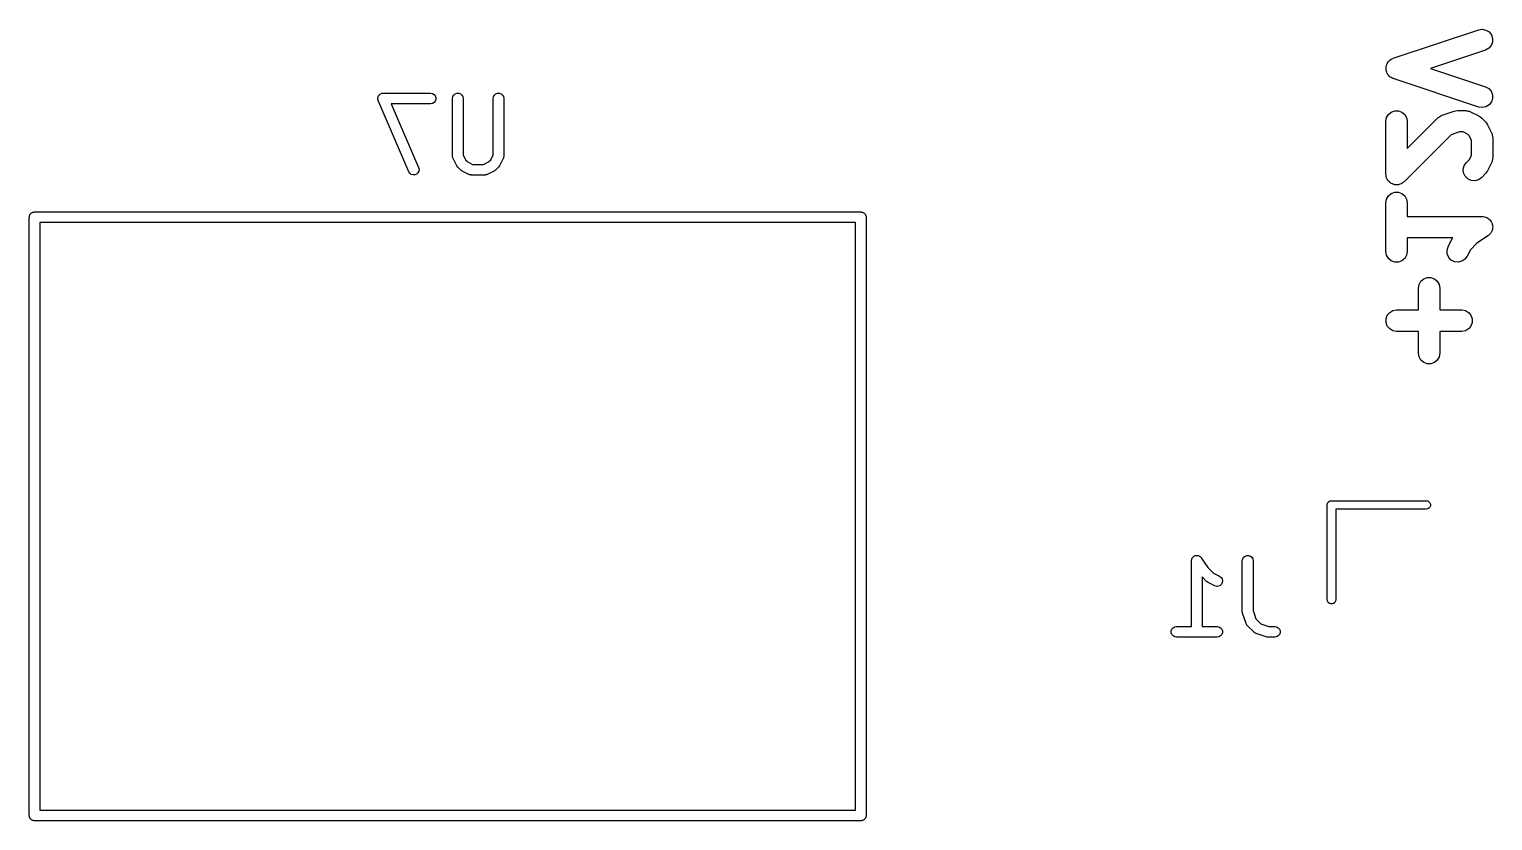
# Model space of a CAD drawing. Extents: x 70 to 226, y -104 to -44.
# Drawn here: x 109.92 to 130.47, y -104.38 to -93.26 of the extents above; entities that cross this region are included whole.
import ezdxf

# ---------------------------------------------------------------- set-up
doc = ezdxf.new("R2010")
doc.units = 0
doc.header["$MEASUREMENT"] = 0
doc.layers.add('BLACK', color=7, linetype='CONTINUOUS')

msp = doc.modelspace()

# ---------------------------------------------------------------- linework, layer by layer
at = {"layer": 'Black'}
for p, q in [((129.077, -93.6665), (130.277, -93.2665)), ((130.277, -93.2665), (130.328, -93.2588)), ((130.328, -93.2588), (130.379, -93.2693)), ((130.379, -93.2693), (130.424, -93.2966)), ((130.452, -93.4873), (130.417, -93.5263)), ((130.424, -93.2966), (130.456, -93.3374)), ((130.471, -93.4389), (130.452, -93.4873)), ((130.456, -93.3374), (130.473, -93.3868)), ((130.473, -93.3868), (130.471, -93.4389)), ((129.011, -93.7138), (129.025, -93.6966)), ((129.025, -93.6966), (129.028, -93.6944)), ((129.028, -93.6944), (129.031, -93.6913)), ((129.031, -93.6913), (129.05, -93.6808)), ((129.05, -93.6808), (129.069, -93.6693)), ((129.069, -93.6693), (129.073, -93.6685)), ((129.073, -93.6685), (129.077, -93.6665)), ((130.372, -93.5511), (129.598, -93.8088)), ((130.417, -93.5263), (130.372, -93.5511)), ((128.976, -93.7868), (128.977, -93.7829)), ((128.976, -93.8088), (128.976, -93.7868)), ((128.976, -93.8308), (128.976, -93.8088)), ((128.977, -93.8347), (128.976, -93.8308)), ((128.977, -93.7787), (128.985, -93.7582)), ((128.977, -93.7829), (128.977, -93.7787)), ((128.977, -93.8389), (128.977, -93.8347)), ((128.985, -93.8593), (128.977, -93.8389)), ((128.985, -93.7582), (128.992, -93.7374)), ((128.992, -93.8802), (128.985, -93.8593)), ((128.992, -93.7374), (128.995, -93.7341)), ((128.995, -93.8835), (128.992, -93.8802)), ((128.995, -93.7341), (128.996, -93.7303)), ((128.996, -93.8873), (128.995, -93.8835)), ((128.996, -93.7303), (129.011, -93.7138)), ((129.011, -93.9038), (128.996, -93.8873)), ((129.025, -93.921), (129.011, -93.9038)), ((129.598, -93.8088), (130.372, -94.0665)), ((129.028, -93.9232), (129.025, -93.921)), ((129.031, -93.9263), (129.028, -93.9232)), ((129.05, -93.9368), (129.031, -93.9263)), ((129.069, -93.9483), (129.05, -93.9368)), ((129.073, -93.9491), (129.069, -93.9483)), ((129.077, -93.9511), (129.073, -93.9491)), ((130.277, -94.3511), (129.077, -93.9511)), ((130.372, -94.0665), (130.417, -94.0913)), ((130.417, -94.0913), (130.452, -94.1303)), ((114.819, -94.2351), (114.82, -94.2265)), ((114.82, -94.2394), (114.819, -94.2351)), ((114.82, -94.2179), (114.822, -94.2136)), ((114.82, -94.2265), (114.82, -94.2179)), ((114.82, -94.2439), (114.82, -94.2394)), ((114.823, -94.252), (114.82, -94.2439)), ((114.822, -94.2136), (114.823, -94.2092)), ((114.823, -94.2092), (114.826, -94.2015)), ((114.825, -94.2604), (114.823, -94.252)), ((115.254, -95.2604), (114.825, -94.2604)), ((114.826, -94.2015), (114.829, -94.1934)), ((114.829, -94.1934), (114.832, -94.1899)), ((114.832, -94.1899), (114.834, -94.186)), ((114.834, -94.186), (114.841, -94.18)), ((114.841, -94.18), (114.846, -94.1734)), ((114.846, -94.1734), (114.85, -94.1712)), ((114.85, -94.1712), (114.853, -94.1681)), ((114.853, -94.1681), (114.861, -94.1647)), ((114.861, -94.1647), (114.869, -94.1604)), ((114.869, -94.1604), (114.873, -94.1596)), ((114.873, -94.1596), (114.877, -94.1579)), ((114.877, -94.1579), (114.886, -94.1574)), ((114.886, -94.1574), (114.894, -94.1559)), ((114.894, -94.1559), (115.561, -94.1559)), ((115.561, -94.3059), (115.008, -94.3059)), ((115.008, -94.3059), (115.392, -95.2013)), ((115.561, -94.1559), (115.587, -94.1604)), ((115.587, -94.3014), (115.561, -94.3059)), ((115.587, -94.1604), (115.609, -94.1734)), ((115.609, -94.2883), (115.587, -94.3014)), ((115.609, -94.1734), (115.626, -94.1934)), ((115.626, -94.2684), (115.609, -94.2883)), ((115.626, -94.1934), (115.635, -94.2179)), ((115.635, -94.2439), (115.626, -94.2684)), ((115.635, -94.2179), (115.635, -94.2439)), ((115.867, -94.2309), (115.871, -94.2052)), ((115.867, -95.0404), (115.867, -94.2309)), ((115.871, -94.2052), (115.885, -94.1827)), ((115.885, -94.1827), (115.904, -94.1659)), ((115.904, -94.1659), (115.929, -94.157)), ((115.929, -94.157), (115.955, -94.157)), ((115.955, -94.157), (115.979, -94.1659)), ((115.979, -94.1659), (115.999, -94.1827)), ((115.999, -94.1827), (116.012, -94.2052)), ((116.012, -94.2052), (116.017, -94.2309)), ((116.017, -94.2309), (116.017, -95.0227)), ((116.438, -94.2309), (116.443, -94.2052)), ((116.438, -95.0227), (116.438, -94.2309)), ((116.443, -94.2052), (116.456, -94.1827)), ((116.456, -94.1827), (116.476, -94.1659)), ((116.476, -94.1659), (116.5, -94.157)), ((116.5, -94.157), (116.526, -94.157)), ((116.526, -94.157), (116.551, -94.1659)), ((116.551, -94.1659), (116.571, -94.1827)), ((116.571, -94.1827), (116.584, -94.2052)), ((116.584, -94.2052), (116.588, -94.2309)), ((116.588, -94.2309), (116.588, -95.0404)), ((130.456, -94.2802), (130.424, -94.321)), ((130.452, -94.1303), (130.471, -94.1787)), ((130.473, -94.2308), (130.456, -94.2802)), ((130.471, -94.1787), (130.473, -94.2308)), ((128.974, -94.5516), (128.983, -94.5003)), ((128.983, -94.5003), (129.009, -94.4552)), ((129.009, -94.4552), (129.049, -94.4217)), ((129.049, -94.4217), (129.098, -94.4039)), ((129.098, -94.4039), (129.15, -94.4039)), ((129.15, -94.4039), (129.199, -94.4217)), ((129.199, -94.4217), (129.239, -94.4552)), ((129.239, -94.4552), (129.265, -94.5003)), ((129.265, -94.5003), (129.274, -94.5516)), ((129.274, -94.9324), (129.704, -94.5027)), ((129.704, -94.5027), (129.711, -94.4978)), ((129.711, -94.4978), (129.717, -94.4913)), ((129.717, -94.4913), (129.732, -94.4829)), ((129.732, -94.4829), (129.746, -94.4728)), ((129.746, -94.4728), (129.755, -94.4706)), ((129.755, -94.4706), (129.762, -94.4665)), ((129.762, -94.4665), (129.934, -94.4093)), ((129.934, -94.4093), (129.958, -94.4058)), ((129.958, -94.4058), (129.981, -94.4016)), ((129.981, -94.4016), (130.096, -94.4016)), ((130.096, -94.4016), (130.104, -94.4031)), ((130.104, -94.4031), (130.113, -94.4026)), ((130.113, -94.4026), (130.13, -94.4076)), ((130.13, -94.4076), (130.147, -94.4107)), ((130.147, -94.4107), (130.154, -94.415)), ((130.154, -94.415), (130.163, -94.4175)), ((130.163, -94.4175), (130.277, -94.4746)), ((130.328, -94.3587), (130.277, -94.3511)), ((130.277, -94.4746), (130.296, -94.4889)), ((130.296, -94.4889), (130.316, -94.5027)), ((130.316, -94.5027), (130.373, -94.5599)), ((130.379, -94.3483), (130.328, -94.3587)), ((130.424, -94.321), (130.379, -94.3483)), ((128.974, -95.2945), (128.974, -94.5516)), ((129.274, -94.5516), (129.274, -94.9324)), ((130.006, -94.7016), (129.891, -94.7399)), ((130.06, -94.7016), (130.006, -94.7016)), ((130.121, -94.7321), (130.06, -94.7016)), ((130.373, -94.5599), (130.387, -94.5795)), ((130.387, -94.5795), (130.401, -94.5988)), ((130.401, -94.5988), (130.458, -94.7131)), ((130.458, -94.7131), (130.461, -94.7214)), ((130.461, -94.7214), (130.465, -94.7289)), ((130.465, -94.7289), (130.468, -94.7462)), ((129.891, -94.7399), (129.23, -95.4006)), ((130.144, -94.7548), (130.121, -94.7321)), ((130.174, -94.8156), (130.144, -94.7548)), ((130.174, -95.0305), (130.174, -94.8156)), ((130.468, -94.7462), (130.473, -94.7631)), ((130.473, -94.7631), (130.473, -94.7717)), ((130.473, -94.7717), (130.474, -94.7802)), ((130.474, -94.7802), (130.474, -95.0659)), ((115.868, -95.0447), (115.867, -95.0404)), ((115.867, -95.049), (115.868, -95.0447)), ((115.87, -95.0574), (115.867, -95.049)), ((115.871, -95.0661), (115.87, -95.0574)), ((115.874, -95.0698), (115.871, -95.0661)), ((115.875, -95.0739), (115.874, -95.0698)), ((115.923, -95.1692), (115.875, -95.0739)), ((116.017, -95.0227), (116.051, -95.0912)), ((116.051, -95.0912), (116.082, -95.1216)), ((116.082, -95.1216), (116.15, -95.1559)), ((116.305, -95.1559), (116.374, -95.1216)), ((116.374, -95.1216), (116.404, -95.0912)), ((116.404, -95.0912), (116.438, -95.0227)), ((116.58, -95.0739), (116.533, -95.1692)), ((116.582, -95.0698), (116.58, -95.0739)), ((116.584, -95.0661), (116.582, -95.0698)), ((116.585, -95.0574), (116.584, -95.0661)), ((116.588, -95.049), (116.585, -95.0574)), ((116.588, -95.0404), (116.588, -95.0447)), ((116.588, -95.0447), (116.588, -95.049)), ((130.074, -95.174), (130.104, -95.1313)), ((130.104, -95.1313), (130.144, -95.0914)), ((130.144, -95.0914), (130.174, -95.0305)), ((130.458, -95.133), (130.401, -95.2473)), ((130.461, -95.1247), (130.458, -95.133)), ((130.465, -95.1172), (130.461, -95.1247)), ((130.468, -95.0999), (130.465, -95.1172)), ((130.473, -95.0831), (130.468, -95.0999)), ((130.474, -95.0659), (130.473, -95.0744)), ((130.473, -95.0744), (130.473, -95.0831)), ((115.268, -95.2822), (115.254, -95.2604)), ((115.289, -95.2978), (115.268, -95.2822)), ((115.314, -95.3054), (115.289, -95.2978)), ((115.34, -95.3039), (115.314, -95.3054)), ((115.364, -95.2936), (115.34, -95.3039)), ((115.383, -95.2758), (115.364, -95.2936)), ((115.395, -95.2526), (115.383, -95.2758)), ((115.392, -95.2013), (115.398, -95.2267)), ((115.398, -95.2267), (115.395, -95.2526)), ((115.93, -95.1788), (115.923, -95.1692)), ((115.937, -95.1887), (115.93, -95.1788)), ((115.984, -95.2363), (115.937, -95.1887)), ((115.994, -95.2432), (115.984, -95.2363)), ((116.004, -95.2503), (115.994, -95.2432)), ((116.099, -95.298), (116.004, -95.2503)), ((116.103, -95.2992), (116.099, -95.298)), ((116.107, -95.3014), (116.103, -95.2992)), ((116.115, -95.3029), (116.107, -95.3014)), ((116.124, -95.3054), (116.115, -95.3029)), ((116.128, -95.3051), (116.124, -95.3054)), ((116.132, -95.3059), (116.128, -95.3051)), ((116.323, -95.3059), (116.132, -95.3059)), ((116.15, -95.1559), (116.305, -95.1559)), ((116.327, -95.3051), (116.323, -95.3059)), ((116.332, -95.3054), (116.327, -95.3051)), ((116.34, -95.3029), (116.332, -95.3054)), ((116.349, -95.3014), (116.34, -95.3029)), ((116.352, -95.2992), (116.349, -95.3014)), ((116.356, -95.298), (116.352, -95.2992)), ((116.452, -95.2503), (116.356, -95.298)), ((116.461, -95.2432), (116.452, -95.2503)), ((116.471, -95.2363), (116.461, -95.2432)), ((116.519, -95.1887), (116.471, -95.2363)), ((116.526, -95.1788), (116.519, -95.1887)), ((116.533, -95.1692), (116.526, -95.1788)), ((128.978, -95.3138), (128.974, -95.2945)), ((128.979, -95.3333), (128.978, -95.3138)), ((128.982, -95.3393), (128.979, -95.3333)), ((128.983, -95.3458), (128.982, -95.3393)), ((128.993, -95.3628), (128.983, -95.3458)), ((130.06, -95.2243), (130.074, -95.174)), ((130.065, -95.2762), (130.06, -95.2243)), ((130.087, -95.3234), (130.065, -95.2762)), ((130.124, -95.3602), (130.087, -95.3234)), ((130.316, -95.3434), (130.273, -95.3733)), ((130.373, -95.2863), (130.316, -95.3434)), ((130.387, -95.2666), (130.373, -95.2863)), ((130.401, -95.2473), (130.387, -95.2666)), ((129.001, -95.3805), (128.993, -95.3628)), ((129.006, -95.3852), (129.001, -95.3805)), ((129.009, -95.3909), (129.006, -95.3852)), ((129.024, -95.4035), (129.009, -95.3909)), ((129.038, -95.4174), (129.024, -95.4035)), ((129.044, -95.4202), (129.038, -95.4174)), ((129.049, -95.4244), (129.044, -95.4202)), ((129.068, -95.4311), (129.049, -95.4244)), ((129.049, -95.5646), (129.098, -95.5468)), ((129.085, -95.4394), (129.068, -95.4311)), ((129.092, -95.44), (129.085, -95.4394)), ((129.098, -95.4422), (129.092, -95.44)), ((129.118, -95.4422), (129.098, -95.4422)), ((129.098, -95.5468), (129.15, -95.5468)), ((129.137, -95.4439), (129.118, -95.4422)), ((129.144, -95.4422), (129.137, -95.4439)), ((129.15, -95.4422), (129.144, -95.4422)), ((129.169, -95.4355), (129.15, -95.4422)), ((129.15, -95.5468), (129.199, -95.5646)), ((129.188, -95.4304), (129.169, -95.4355)), ((129.193, -95.4267), (129.188, -95.4304)), ((129.199, -95.4244), (129.193, -95.4267)), ((129.214, -95.4118), (129.199, -95.4244)), ((129.23, -95.4006), (129.214, -95.4118)), ((130.171, -95.3822), (130.124, -95.3602)), ((130.223, -95.3868), (130.171, -95.3822)), ((130.273, -95.3733), (130.223, -95.3868)), ((128.974, -95.6945), (128.983, -95.6432)), ((128.974, -96.3802), (128.974, -95.6945)), ((128.983, -95.6432), (129.009, -95.5981)), ((129.009, -95.5981), (129.049, -95.5646)), ((129.199, -95.5646), (129.239, -95.5981)), ((129.239, -95.5981), (129.265, -95.6432)), ((129.265, -95.6432), (129.274, -95.6945)), ((129.274, -95.6945), (129.274, -95.8874)), ((109.925, -95.9), (109.926, -95.8935)), ((109.925, -104.3), (109.925, -95.9)), ((109.926, -95.887), (109.928, -95.8808)), ((109.926, -95.8935), (109.926, -95.887)), ((109.928, -95.8808), (109.93, -95.8743)), ((109.93, -95.8743), (109.933, -95.8687)), ((109.933, -95.8687), (109.935, -95.8625)), ((109.935, -95.8625), (109.939, -95.8575)), ((109.939, -95.8575), (109.943, -95.8518)), ((109.943, -95.8518), (109.948, -95.8476)), ((109.948, -95.8476), (109.952, -95.8425)), ((109.952, -95.8425), (109.957, -95.8393)), ((109.957, -95.8393), (109.962, -95.835)), ((109.962, -95.835), (109.969, -95.8328)), ((109.969, -95.8328), (109.974, -95.8295)), ((109.974, -95.8295), (109.981, -95.8284)), ((109.981, -95.8284), (109.987, -95.8261)), ((109.987, -95.8261), (109.994, -95.8261)), ((109.994, -95.8261), (110, -95.825)), ((110, -95.825), (121.6, -95.825)), ((121.6, -95.825), (121.606, -95.8261)), ((121.606, -95.8261), (121.613, -95.8261)), ((121.613, -95.8261), (121.619, -95.8284)), ((121.619, -95.8284), (121.626, -95.8295)), ((121.626, -95.8295), (121.631, -95.8328)), ((121.631, -95.8328), (121.637, -95.835)), ((121.637, -95.835), (121.643, -95.8393)), ((121.643, -95.8393), (121.648, -95.8425)), ((121.648, -95.8425), (121.652, -95.8476)), ((121.652, -95.8476), (121.657, -95.8518)), ((121.657, -95.8518), (121.661, -95.8575)), ((121.661, -95.8575), (121.665, -95.8625)), ((121.665, -95.8625), (121.667, -95.8687)), ((121.667, -95.8687), (121.67, -95.8743)), ((121.67, -95.8743), (121.672, -95.8808)), ((121.672, -95.8808), (121.674, -95.887)), ((121.674, -95.887), (121.674, -95.8935)), ((121.674, -95.8935), (121.675, -95.9)), ((121.675, -95.9), (121.675, -104.3)), ((129.274, -95.8874), (130.324, -95.8874)), ((130.324, -95.8874), (130.332, -95.8888)), ((130.332, -95.8888), (130.341, -95.8883)), ((130.341, -95.8883), (130.358, -95.8933)), ((130.358, -95.8933), (130.375, -95.8964)), ((130.375, -95.8964), (130.383, -95.9006)), ((130.383, -95.9006), (130.391, -95.9029)), ((130.391, -95.9029), (130.405, -95.9135)), ((130.405, -95.9135), (130.421, -95.9224)), ((130.421, -95.9224), (130.426, -95.9288)), ((130.426, -95.9288), (130.433, -95.9337)), ((130.433, -95.9337), (130.443, -95.9486)), ((130.443, -95.9486), (130.454, -95.9624)), ((130.454, -95.9624), (130.457, -95.9702)), ((110.075, -95.975), (110.075, -104.225)), ((121.525, -95.975), (110.075, -95.975)), ((121.525, -104.225), (121.525, -95.975)), ((130.407, -96.1622), (130.248, -96.2682)), ((130.413, -96.1564), (130.407, -96.1622)), ((130.421, -96.1523), (130.413, -96.1564)), ((130.432, -96.1385), (130.421, -96.1523)), ((130.445, -96.1262), (130.432, -96.1385)), ((130.449, -96.1187), (130.445, -96.1262)), ((130.454, -96.1124), (130.449, -96.1187)), ((130.46, -96.0955), (130.454, -96.1124)), ((130.457, -95.9702), (130.462, -95.9771)), ((130.468, -96.0795), (130.46, -96.0955)), ((130.462, -95.9771), (130.466, -95.9945)), ((130.466, -95.9945), (130.472, -96.0113)), ((130.469, -96.0712), (130.468, -96.0795)), ((130.472, -96.0634), (130.469, -96.0712)), ((130.472, -96.0113), (130.472, -96.0196)), ((130.472, -96.0196), (130.474, -96.0277)), ((130.474, -96.0277), (130.472, -96.0455)), ((130.472, -96.0455), (130.472, -96.0634)), ((129.913, -96.1874), (129.274, -96.1874)), ((129.274, -96.1874), (129.274, -96.3802)), ((129.832, -96.3631), (129.847, -96.3131)), ((129.835, -96.4151), (129.832, -96.3631)), ((129.847, -96.3131), (129.904, -96.1988)), ((129.904, -96.1988), (129.913, -96.1874)), ((130.162, -96.3548), (130.115, -96.4473)), ((130.248, -96.2682), (130.162, -96.3548)), ((128.983, -96.4315), (128.974, -96.3802)), ((129.009, -96.4766), (128.983, -96.4315)), ((129.049, -96.5101), (129.009, -96.4766)), ((129.098, -96.5279), (129.049, -96.5101)), ((129.15, -96.5279), (129.098, -96.5279)), ((129.199, -96.5101), (129.15, -96.5279)), ((129.239, -96.4766), (129.199, -96.5101)), ((129.265, -96.4315), (129.239, -96.4766)), ((129.274, -96.3802), (129.265, -96.4315)), ((129.856, -96.4629), (129.835, -96.4151)), ((129.892, -96.5007), (129.856, -96.4629)), ((129.939, -96.524), (129.892, -96.5007)), ((129.99, -96.5299), (129.939, -96.524)), ((130.041, -96.5178), (129.99, -96.5299)), ((130.084, -96.4891), (130.041, -96.5178)), ((130.115, -96.4473), (130.084, -96.4891)), ((129.466, -96.7981), (129.506, -96.7646)), ((129.506, -96.7646), (129.555, -96.7468)), ((129.555, -96.7468), (129.607, -96.7468)), ((129.607, -96.7468), (129.656, -96.7646)), ((129.656, -96.7646), (129.696, -96.7981)), ((129.431, -96.8945), (129.44, -96.8432)), ((129.431, -97.2016), (129.431, -96.8945)), ((129.44, -96.8432), (129.466, -96.7981)), ((129.696, -96.7981), (129.722, -96.8432)), ((129.722, -96.8432), (129.731, -96.8945)), ((129.731, -96.8945), (129.731, -97.2016)), ((128.976, -97.3256), (128.994, -97.2766)), ((128.976, -97.3777), (128.976, -97.3256)), ((128.994, -97.4266), (128.976, -97.3777)), ((128.994, -97.2766), (129.028, -97.2367)), ((129.028, -97.2367), (129.073, -97.2107)), ((129.073, -97.2107), (129.124, -97.2016)), ((129.124, -97.2016), (129.431, -97.2016)), ((129.731, -97.2016), (130.038, -97.2016)), ((130.038, -97.2016), (130.09, -97.2107)), ((130.09, -97.2107), (130.135, -97.2367)), ((130.135, -97.2367), (130.168, -97.2766)), ((130.168, -97.2766), (130.186, -97.3256)), ((130.186, -97.3777), (130.168, -97.4266)), ((130.186, -97.3256), (130.186, -97.3777)), ((129.028, -97.4665), (128.994, -97.4266)), ((129.073, -97.4926), (129.028, -97.4665)), ((129.124, -97.5016), (129.073, -97.4926)), ((129.431, -97.5016), (129.124, -97.5016)), ((129.431, -97.8088), (129.431, -97.5016)), ((130.038, -97.5016), (129.731, -97.5016)), ((129.731, -97.5016), (129.731, -97.8088)), ((130.09, -97.4926), (130.038, -97.5016)), ((130.135, -97.4665), (130.09, -97.4926)), ((130.168, -97.4266), (130.135, -97.4665)), ((129.44, -97.8601), (129.431, -97.8088)), ((129.731, -97.8088), (129.722, -97.8601)), ((129.466, -97.9052), (129.44, -97.8601)), ((129.506, -97.9387), (129.466, -97.9052)), ((129.555, -97.9565), (129.506, -97.9387)), ((129.607, -97.9565), (129.555, -97.9565)), ((129.656, -97.9387), (129.607, -97.9565)), ((129.696, -97.9052), (129.656, -97.9387)), ((129.722, -97.8601), (129.696, -97.9052)), ((128.15, -99.94), (128.151, -99.9348)), ((128.15, -101.27), (128.15, -99.94)), ((128.151, -99.9296), (128.153, -99.9247)), ((128.151, -99.9348), (128.151, -99.9296)), ((128.153, -99.9247), (128.154, -99.9195)), ((128.154, -99.9195), (128.156, -99.9149)), ((128.156, -99.9149), (128.158, -99.91)), ((128.158, -99.91), (128.161, -99.906)), ((128.161, -99.906), (128.164, -99.9014)), ((128.164, -99.9014), (128.168, -99.8981)), ((128.168, -99.8981), (128.171, -99.894)), ((128.171, -99.894), (128.176, -99.8914)), ((128.176, -99.8914), (128.18, -99.888)), ((128.18, -99.888), (128.185, -99.8862)), ((128.185, -99.8862), (128.189, -99.8836)), ((128.189, -99.8836), (128.195, -99.8827)), ((128.195, -99.8827), (128.2, -99.8809)), ((128.2, -99.8809), (128.205, -99.8809)), ((128.205, -99.8809), (128.21, -99.88)), ((128.21, -99.88), (129.54, -99.88)), ((129.54, -100), (128.27, -100)), ((128.27, -100), (128.27, -101.27)), ((129.54, -99.88), (129.561, -99.8836)), ((129.561, -99.9964), (129.54, -100)), ((129.561, -99.8836), (129.579, -99.894)), ((129.579, -99.986), (129.561, -99.9964)), ((129.579, -99.894), (129.592, -99.91)), ((129.592, -99.97), (129.579, -99.986)), ((129.592, -99.91), (129.599, -99.9296)), ((129.599, -99.9504), (129.592, -99.97)), ((129.599, -99.9296), (129.599, -99.9504)), ((126.251, -100.693), (126.252, -100.689)), ((126.252, -100.689), (126.257, -100.682)), ((126.257, -100.682), (126.262, -100.674)), ((126.262, -100.674), (126.265, -100.672)), ((126.265, -100.672), (126.267, -100.668)), ((126.267, -100.668), (126.275, -100.663)), ((126.275, -100.663), (126.282, -100.657)), ((126.282, -100.657), (126.285, -100.656)), ((126.285, -100.656), (126.289, -100.654)), ((126.289, -100.654), (126.298, -100.652)), ((126.298, -100.652), (126.306, -100.649)), ((126.306, -100.649), (126.31, -100.649)), ((126.31, -100.649), (126.314, -100.648)), ((126.314, -100.648), (126.323, -100.649)), ((126.323, -100.649), (126.332, -100.649)), ((126.332, -100.649), (126.336, -100.65)), ((126.336, -100.65), (126.34, -100.65)), ((126.34, -100.65), (126.348, -100.654)), ((126.348, -100.654), (126.357, -100.657)), ((126.357, -100.657), (126.36, -100.66)), ((126.36, -100.66), (126.363, -100.662)), ((126.363, -100.662), (126.37, -100.668)), ((126.37, -100.668), (126.377, -100.674)), ((126.377, -100.674), (126.379, -100.678)), ((126.379, -100.678), (126.381, -100.681)), ((126.381, -100.681), (126.473, -100.817)), ((126.963, -100.697), (126.976, -100.674)), ((126.976, -100.674), (126.996, -100.657)), ((126.996, -100.657), (127.02, -100.649)), ((127.02, -100.649), (127.046, -100.649)), ((127.046, -100.649), (127.071, -100.657)), ((127.071, -100.657), (127.091, -100.674)), ((127.091, -100.674), (127.104, -100.697)), ((126.244, -100.722), (126.245, -100.718)), ((126.244, -101.647), (126.244, -100.722)), ((126.245, -100.714), (126.247, -100.706)), ((126.245, -100.718), (126.245, -100.714)), ((126.247, -100.706), (126.249, -100.697)), ((126.249, -100.697), (126.251, -100.693)), ((126.473, -100.817), (126.554, -100.899)), ((126.958, -100.722), (126.963, -100.697)), ((126.958, -101.437), (126.958, -100.722)), ((127.104, -100.697), (127.108, -100.722)), ((127.108, -100.722), (127.108, -101.424)), ((126.456, -101.014), (126.394, -100.951)), ((126.394, -100.951), (126.394, -101.647)), ((126.466, -101.02), (126.456, -101.014)), ((126.476, -101.028), (126.466, -101.02)), ((126.571, -101.075), (126.476, -101.028)), ((126.554, -100.899), (126.638, -100.941)), ((126.596, -101.083), (126.571, -101.075)), ((126.622, -101.081), (126.596, -101.083)), ((126.646, -101.071), (126.622, -101.081)), ((126.638, -100.941), (126.659, -100.957)), ((126.665, -101.053), (126.646, -101.071)), ((126.659, -100.957), (126.674, -100.978)), ((126.677, -101.029), (126.665, -101.053)), ((126.674, -100.978), (126.68, -101.004)), ((126.68, -101.004), (126.677, -101.029)), ((128.154, -101.291), (128.15, -101.27)), ((128.164, -101.309), (128.154, -101.291)), ((128.266, -101.291), (128.256, -101.309)), ((128.27, -101.27), (128.266, -101.291)), ((126.96, -101.449), (126.958, -101.437)), ((126.962, -101.46), (126.96, -101.449)), ((127.01, -101.603), (126.962, -101.46)), ((127.108, -101.424), (127.147, -101.539)), ((128.18, -101.322), (128.164, -101.309)), ((128.2, -101.329), (128.18, -101.322)), ((128.22, -101.329), (128.2, -101.329)), ((128.24, -101.322), (128.22, -101.329)), ((128.256, -101.309), (128.24, -101.322)), ((125.959, -101.709), (125.968, -101.685)), ((125.959, -101.735), (125.959, -101.709)), ((125.968, -101.685), (125.985, -101.665)), ((125.985, -101.665), (126.008, -101.652)), ((126.008, -101.652), (126.033, -101.647)), ((126.033, -101.647), (126.244, -101.647)), ((126.394, -101.647), (126.605, -101.647)), ((126.605, -101.647), (126.63, -101.652)), ((126.63, -101.652), (126.653, -101.665)), ((126.653, -101.665), (126.67, -101.685)), ((126.67, -101.685), (126.679, -101.709)), ((126.679, -101.709), (126.679, -101.735)), ((127.012, -101.607), (127.01, -101.603)), ((127.013, -101.611), (127.012, -101.607)), ((127.018, -101.618), (127.013, -101.611)), ((127.022, -101.626), (127.018, -101.618)), ((127.025, -101.629), (127.022, -101.626)), ((127.028, -101.633), (127.025, -101.629)), ((127.123, -101.728), (127.028, -101.633)), ((127.147, -101.539), (127.217, -101.609)), ((127.217, -101.609), (127.331, -101.647)), ((127.331, -101.647), (127.414, -101.647)), ((127.414, -101.647), (127.44, -101.652)), ((127.44, -101.652), (127.462, -101.665)), ((127.462, -101.665), (127.479, -101.685)), ((127.479, -101.685), (127.488, -101.709)), ((127.488, -101.709), (127.488, -101.735)), ((125.968, -101.76), (125.959, -101.735)), ((125.985, -101.78), (125.968, -101.76)), ((126.008, -101.793), (125.985, -101.78)), ((126.033, -101.797), (126.008, -101.793)), ((126.605, -101.797), (126.033, -101.797)), ((126.63, -101.793), (126.605, -101.797)), ((126.653, -101.78), (126.63, -101.793)), ((126.67, -101.76), (126.653, -101.78)), ((126.679, -101.735), (126.67, -101.76)), ((127.127, -101.73), (127.123, -101.728)), ((127.13, -101.734), (127.127, -101.73)), ((127.137, -101.738), (127.13, -101.734)), ((127.144, -101.743), (127.137, -101.738)), ((127.149, -101.744), (127.144, -101.743)), ((127.152, -101.746), (127.149, -101.744)), ((127.295, -101.794), (127.152, -101.746)), ((127.307, -101.795), (127.295, -101.794)), ((127.319, -101.797), (127.307, -101.795)), ((127.414, -101.797), (127.319, -101.797)), ((127.44, -101.793), (127.414, -101.797)), ((127.462, -101.78), (127.44, -101.793)), ((127.479, -101.76), (127.462, -101.78)), ((127.488, -101.735), (127.479, -101.76)), ((109.926, -104.306), (109.925, -104.3)), ((109.926, -104.313), (109.926, -104.306)), ((109.928, -104.319), (109.926, -104.313)), ((109.93, -104.326), (109.928, -104.319)), ((109.933, -104.331), (109.93, -104.326)), ((109.935, -104.337), (109.933, -104.331)), ((109.939, -104.343), (109.935, -104.337)), ((109.943, -104.348), (109.939, -104.343)), ((109.948, -104.352), (109.943, -104.348)), ((109.952, -104.357), (109.948, -104.352)), ((109.957, -104.361), (109.952, -104.357)), ((109.962, -104.365), (109.957, -104.361)), ((109.969, -104.367), (109.962, -104.365)), ((109.974, -104.37), (109.969, -104.367)), ((109.981, -104.372), (109.974, -104.37)), ((109.987, -104.374), (109.981, -104.372)), ((109.994, -104.374), (109.987, -104.374)), ((110, -104.375), (109.994, -104.374)), ((121.6, -104.375), (110, -104.375)), ((110.075, -104.225), (121.525, -104.225)), ((121.606, -104.374), (121.6, -104.375)), ((121.613, -104.374), (121.606, -104.374)), ((121.619, -104.372), (121.613, -104.374)), ((121.626, -104.37), (121.619, -104.372)), ((121.631, -104.367), (121.626, -104.37)), ((121.637, -104.365), (121.631, -104.367)), ((121.643, -104.361), (121.637, -104.365)), ((121.648, -104.357), (121.643, -104.361)), ((121.652, -104.352), (121.648, -104.357)), ((121.657, -104.348), (121.652, -104.352)), ((121.661, -104.343), (121.657, -104.348)), ((121.665, -104.337), (121.661, -104.343)), ((121.667, -104.331), (121.665, -104.337)), ((121.67, -104.326), (121.667, -104.331)), ((121.672, -104.319), (121.67, -104.326)), ((121.674, -104.313), (121.672, -104.319)), ((121.675, -104.3), (121.674, -104.306)), ((121.674, -104.306), (121.674, -104.313))]:
    msp.add_line(p, q, dxfattribs=at)

doc.saveas('drawing.dxf')
